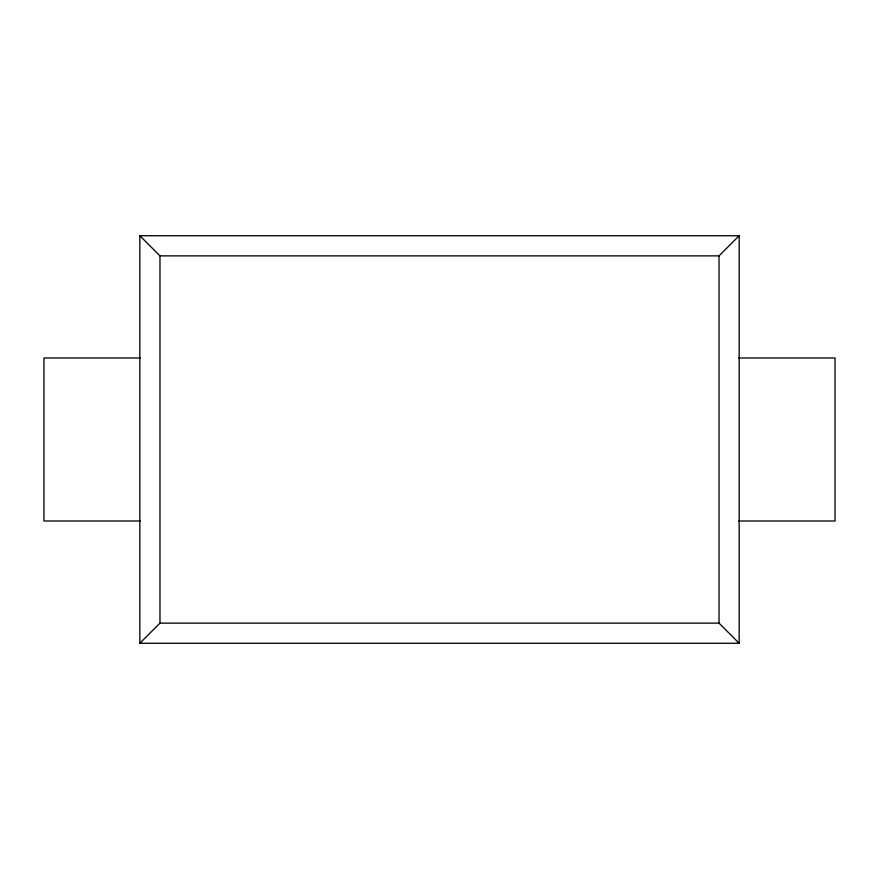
<?xml version="1.0" encoding="UTF-8"?>
<svg xmlns="http://www.w3.org/2000/svg" width="879" height="879" viewBox="0 0 879 879"><rect width="100%" height="100%" fill="white"/><g stroke="black" fill="none" stroke-linecap="round" stroke-linejoin="round"><path stroke-width="1.32" d="M139.838 643.263L159.978 623.134L159.978 255.866L139.838 235.737L139.838 643.263L739.162 643.263L739.162 235.737L139.838 235.737M159.978 255.866L719.022 255.866L739.162 235.737M140.19 357.995L43.95 357.995L43.95 521.005L140.19 521.005M738.81 357.995L835.05 357.995L835.05 521.005L738.81 521.005M159.978 623.134L719.022 623.134L739.162 643.263M719.022 255.866L719.022 623.134"/></g></svg>
